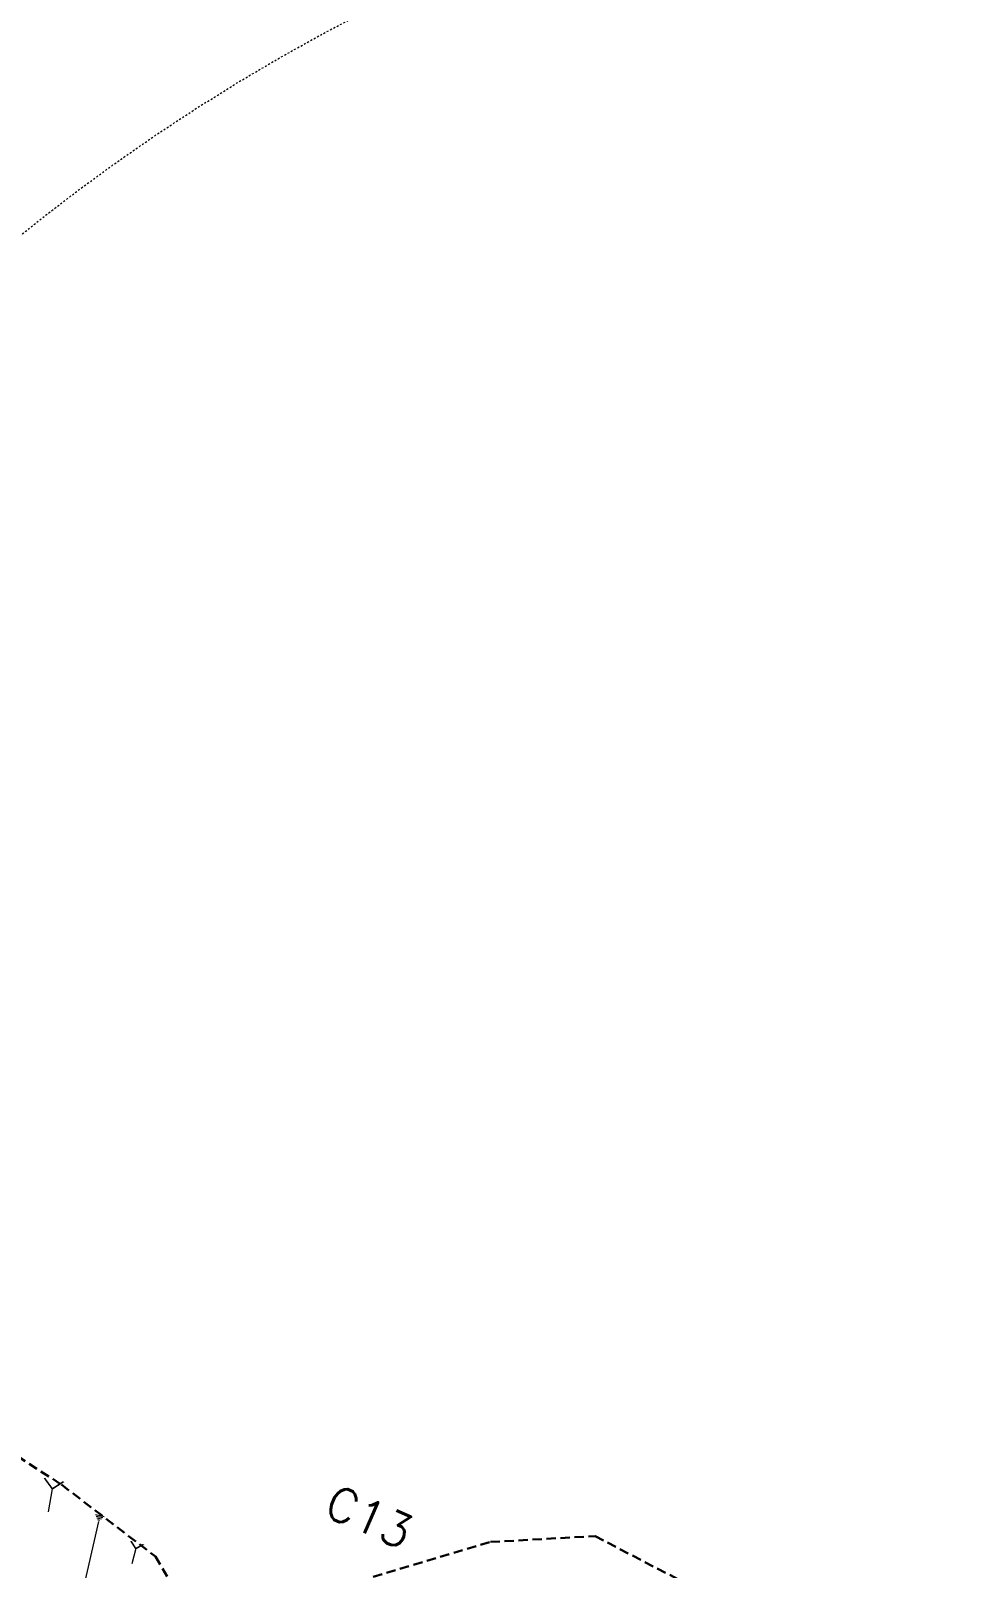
# Model space of a CAD drawing. Header units: metres. Extents: x 544752 to 548977, y 1840603 to 1844608.
# Drawn here: x 546510.7 to 546561.3, y 1843054.4 to 1843136.6 of the extents above; entities that cross this region are included whole.
import ezdxf

# ---------------------------------------------------------------- set-up
doc = ezdxf.new("R2010")
doc.units = ezdxf.units.M
doc.header["$MEASUREMENT"] = 0
doc.linetypes.add('ACAD_ISO02W100', pattern=[15, 12, -3])
doc.linetypes.add('Anordnung Grundriss$0$GESTRICHELT', pattern=[0.75, 0.5, -0.25])
for name, color, linetype, lineweight in [('C-ROAD-CORR', 5, 'Continuous', 0), ('C-ROAD-SAMP-TEXT', 11, 'Continuous', 0), ('Đường', 5, 'ACAD_ISO02W100', 5)]:
    doc.layers.add(name, color=color, linetype=linetype, lineweight=lineweight)

# ---------------------------------------------------------------- blocks, each defined once
blk = doc.blocks.new('TB')
at = {"layer": 'Defpoints', "color": 5, "linetype": 'Anordnung Grundriss$0$GESTRICHELT', "lineweight": 5, "ltscale": 0.2}
blk.add_circle((-0.4049538253086098, -1.769394799566726e-07), 105.7280000291212, dxfattribs=at)
blk = doc.blocks.new('VƯERFEWRFER')
blk.add_lwpolyline([(467558.3739784134, 1441403.465170017), (467513.3739784134, 1441403.465170017), (467513.3739784134, 1441358.465170017), (467558.3739784134, 1441358.465170017)], close=True)
blk = doc.blocks.new('fcwdăed')
at = {"xscale": -1, "rotation": 19.89216182940478}
blk.add_blockref('VƯERFEWRFER', (1396369.401823998, 242205.7439925189, -3.31594075425429), dxfattribs=at)

msp = doc.modelspace()

# ---------------------------------------------------------------- linework, layer by layer
at = {"layer": 'C-ROAD-CORR', "color": 160, "linetype": 'Continuous'}
for p, q in [((546511.835736103, 1843058.617321193, 577.0233309216527), (546511.6056734707, 1843057.389301267, 575.7739484163355)), ((546514.3079783034, 1843056.865127889, 575.5341182114516), (546513.128019663, 1843051.697901143, 570.2349696809846)), ((546514.6157479718, 1843057.125830228, 575.8567285011832), (546514.1438795646, 1843057.233583426, 575.8567285011832)), ((546514.5388055546, 1843057.060654643, 575.7760759287503), (546514.1849042494, 1843057.141469541, 575.7760759287503)), ((546514.4618631375, 1843056.995479058, 575.6954233563174), (546514.225928934, 1843057.049355657, 575.6954233563174)), ((546514.3849207205, 1843056.930303474, 575.6147707838845), (546514.2669536187, 1843056.957241773, 575.6147707838845)), ((546516.2982010201, 1843055.417871988, 574.3252341955264), (546516.0846092894, 1843054.605964884, 573.4859298535415))]:
    msp.add_line(p, q, dxfattribs=at)
at = {"layer": 'C-ROAD-CORR', "color": 5, "linetype": 'Anordnung Grundriss$0$GESTRICHELT', "lineweight": 30, "extrusion": (0.1302070803998632, 0.6950146029626495, -0.7071073595165125), "const_width": 0.1, "elevation": 1351704.346245639}
msp.add_lwpolyline([(-197783.6636618974, 1352523.289059771), (-197784.1863024561, 1352522.592205692), (-197784.7089430155, 1352523.289059771)], dxfattribs=at)
at = {"layer": 'C-ROAD-CORR', "color": 5, "linetype": 'Anordnung Grundriss$0$GESTRICHELT', "lineweight": 30, "extrusion": (0.1798759115620493, 0.6837461820282191, -0.7072028103744749), "const_width": 0.1, "elevation": 1358081.05813913}
msp.add_lwpolyline([(-59626.97357992397, 1359262.800966409), (-59627.32479046151, 1359262.332685691), (-59627.67600099969, 1359262.800966409)], dxfattribs=at)
at = {"layer": 'C-ROAD-CORR', "color": 11, "linetype": 'Anordnung Grundriss$0$GESTRICHELT', "lineweight": 30}
msp.add_polyline3d([(546506.8093896855, 1843062.391516412, 580.6101821625698), (546512.3299436277, 1843058.842245787, 577.2721168338303), (546517.3519936953, 1843054.99550794, 574.0304997600091), (546521.0611834213, 1843048.721474467, 568.8158786957873)], dxfattribs=at)
at = {"layer": 'C-ROAD-CORR', "color": 1, "linetype": 'Anordnung Grundriss$0$GESTRICHELT', "lineweight": 30}
msp.add_polyline3d([(546506.8093896855, 1843062.391516412, 580.6101821625698), (546512.3299436277, 1843058.842245787, 577.2721168338303), (546517.3519936953, 1843054.99550794, 574.0304997600091)], dxfattribs=at)

# ---------------------------------------------------------------- block references
at = {"rotation": 136.8440965279733}
msp.add_blockref('fcwdăed', (1870662.973013071, 2573470.878610874, 1000046.315940754), dxfattribs=at)
at = {"layer": 'Đường', "rotation": 181.9299516079559}
msp.add_blockref('TB', (546576.1353845296, 1843043.417966283, 44), dxfattribs=at)

# ---------------------------------------------------------------- next in the draw order: texts
at = {"layer": 'C-ROAD-SAMP-TEXT', "color": 1, "linetype": 'Continuous', "lineweight": 13, "insert": (546528.7962504128, 1843057.114140365), "char_height": 1.8, "width": 4.415142857142857, "attachment_point": 5, "rotation": 336.3025258405771, "bg_fill": 3, "box_fill_scale": 1.416666666666667, "bg_fill_color": 256, "bg_fill_true_color": 13158600, "bg_fill_transparency": 0}
msp.add_mtext('{\\Fsimplex.shx|c0;C13}', dxfattribs=at)

# ---------------------------------------------------------------- next in the draw order: linework, layer by layer
at = {"layer": 'C-ROAD-CORR', "color": 11, "linetype": 'Anordnung Grundriss$0$GESTRICHELT', "lineweight": 30}
msp.add_polyline3d([(546529.0021114205, 1843053.901098164, 562.9445550335622), (546535.2850211678, 1843055.77500429, 559.4639070030228), (546540.8825128835, 1843056.087297514, 557.1202008230815), (546545.3272635416, 1843053.773258739, 556.68861176047)], dxfattribs=at)
at = {"layer": 'C-ROAD-CORR', "color": 92, "linetype": 'Anordnung Grundriss$0$GESTRICHELT', "lineweight": 30}
msp.add_polyline3d([(546529.0021114205, 1843053.901098164, 562.9445550335622), (546535.2850211678, 1843055.77500429, 559.4639070030228), (546540.8825128835, 1843056.087297514, 557.1202008230815), (546545.3272635416, 1843053.773258739, 556.68861176047)], dxfattribs=at)

doc.saveas('drawing.dxf')
